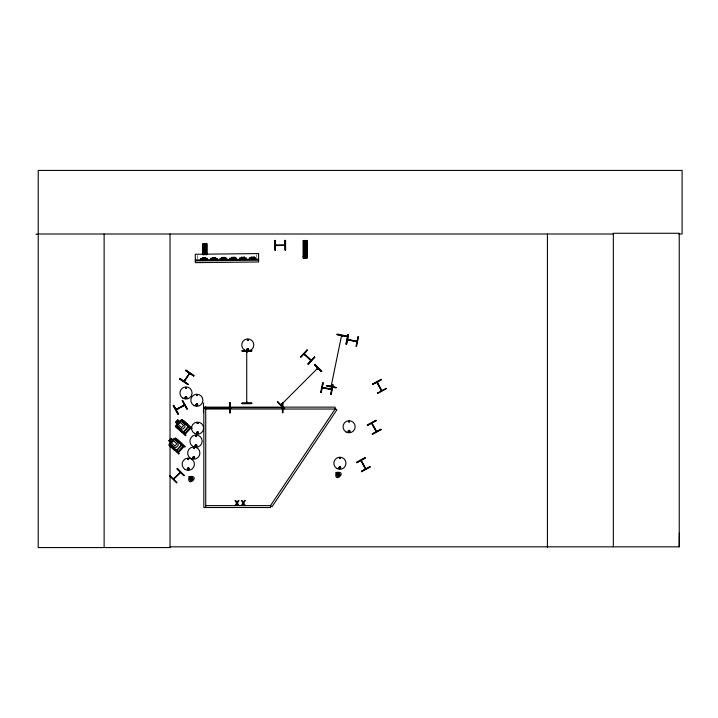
<?xml version="1.0" encoding="UTF-8"?>
<svg xmlns="http://www.w3.org/2000/svg" width="718" height="718" viewBox="0 0 718 718"><rect width="100%" height="100%" fill="white"/><g stroke="black" fill="none" stroke-linecap="round" stroke-linejoin="round"><path stroke-width="0.54" stroke-dasharray="3.59 2.69" d="M256.371 254.719L256.389 256.918M197.612 255.348L197.674 260.858"/><path stroke-width="1.08" d="M678.743 234.005L682.1 234.005L682.1 170.435L38.216 170.435L38.216 547.565L170.13 547.565L170.04 546.829L679.237 546.829L679.336 533.196M169.251 445.348L169.242 443.966L170.839 442.342L168.901 440.699L171.063 438.357L172.912 440.062L174.312 438.545L175.668 438.402M175.955 426.968L175.955 425.586L177.552 423.961L175.748 422.301M304.27 353.705L304.692 354.71M331.806 385.683L331.276 385.584L331.752 385.674M341.822 336.437C341.077 334.032 341.615 338.214 341.983 335.602M246.606 402.197C247.728 401.353 246.588 404.117 246.66 402.197M185.729 387.855L186.222 388.142L185.836 387.747M186.59 397.512C183.727 398.113 188.206 396.65 185.513 397.799M187.748 459.179C189.139 457.572 188.556 460.768 187.82 459.305M187.999 459.107L188.493 459.394L188.098 458.999M197.154 395.304L196.66 395.017L197.055 395.403M197.387 395.367C196.499 393.293 196.113 397 197.351 395.223M197.432 404.961L197.279 404.396M193.474 447.96L194.022 448.185L193.555 447.826M195.538 435.97C196.463 437.881 196.723 434.641 195.628 435.862M198.051 423.108C196.552 424.832 197.558 421.089 198.024 423.369M195.386 445.69C198.114 444.092 194.641 447.844 196.05 445.106M247.53 339.955L248.078 339.883L247.557 339.758M247.127 349.469C249.299 347.413 247.396 351.964 247.378 349.065M339.354 458.201C340.933 456.469 339.874 460.193 339.47 457.958M339.228 467.777C341.4 465.722 339.506 470.272 339.479 467.373M348.867 421.637L349.406 421.628L348.939 421.888M184.005 381.267L184.616 380.378M189.498 373.252L189.166 374.329L189.39 373.342M190.871 480.548L192.864 479.148L191.464 477.147L189.462 478.547L190.871 480.548L191.212 478.574L191.123 479.121M191.212 478.574L191.464 477.147M337.873 476.384L339.874 474.984L338.474 472.982L336.473 474.383L337.873 476.384L338.223 474.41L338.124 474.948M338.223 474.41L338.474 472.982M179.204 408.183L176.332 409.781L176.7 408.964L177.068 409.341L176.188 409.807M184.49 405.212L184.346 404.746L183.53 405.293M326.6 385.548L326.502 386.078L336.033 387.962L336.132 387.433L326.6 385.548L336.105 387.567M337.011 334.588L337.119 334.058L346.65 335.943L346.543 336.473L337.011 334.588L346.552 336.41M331.393 385.503L331.204 386.464M331.725 385.566L331.536 386.526M341.75 336.527L341.956 335.773M246.615 351.937C247.575 352.682 246.193 351.156 247.046 351.057M320.722 392.27L322.633 382.748L323.163 382.856L321.206 392.369L320.686 392.261M321.081 392.342L323.145 382.847M330.612 389.057L331.671 389.73L322.167 387.828L323.172 388.034L323.1 387.523M330.899 389.12L330.801 389.605M322.436 387.388L331.635 389.38L322.238 387.343M330.854 394.353L332.748 384.821M331.213 394.424L333.206 384.92L332.676 384.803L330.729 394.326L331.258 394.433M347.961 334.642L346.013 344.155L346.543 344.263L348.49 334.75L347.961 334.642L346.058 344.164M346.48 344.254L348.356 334.723M347.763 339.327L347.62 339.802L356.99 341.723L347.485 339.668M348.634 339.901L348.427 339.417M356.047 341.418L357.07 341.283M356.2 346.238L358.138 336.715M356.55 346.309L358.533 336.796L358.004 336.688L356.128 346.22L356.595 346.318M303.992 353.965L311.047 360.651M310.329 359.835L311.343 360.319M203.535 407.662L204.056 407.609L203.553 408.048M228.997 407.671L229.105 408.111M170.893 442.387L170.417 444.11L173.783 447.215L176.305 447.368L178.324 445.178L177.956 442.674L174.582 439.578L172.903 440.197L171.046 438.492M177.606 424.006L177.131 425.738L180.496 428.834L183.018 428.987L185.029 426.797L184.67 424.302L181.295 421.197L179.617 421.816L177.759 420.111M179.679 472.74L180.03 473.09M380.953 389.784L381.904 390.421L381.491 390.7L376.932 382.407M377.228 382.021L377.731 382.748L377.255 382.999M372.462 423.835L372.059 422.974M361.701 461.028L361.459 461.495M375.738 430.764L376.618 431.374M365.498 468.908L365.875 468.782M229.437 408.102L203.975 408.093M198.069 432.981C196.947 430.208 197.082 435.225 198.141 432.362M194.228 448.301C193.824 446.219 192.738 449.28 194.102 448.382M348.661 421.439C349.056 423.521 350.142 420.461 348.777 421.358M189.166 374.329L184.068 381.186L188.888 374.141M189.319 374.195L189.444 373.342L184.481 381.348L184.05 381.141M341.526 335.692L331.142 386.239M282.38 408.039L281.384 407.591M235.71 505.625L236.976 503.569L238.232 505.625M242.011 505.625L243.285 503.569L244.533 505.625M234.965 505.625L236.599 503.058L235.019 500.491L235.8 500.491L237.021 502.51L238.268 500.491L239.004 500.491L237.398 503.022L239.013 505.625M241.275 505.625L242.899 503.058L241.32 500.491L242.101 500.491L243.33 502.51L244.569 500.491L245.314 500.491L243.707 503.022L245.314 505.625M381.061 389.766L381.5 389.757M281.025 404.781L281.959 404.413L281.276 405.114M317.948 368.514L317.051 368.864L318.047 368.334M180.505 472.516L173.469 479.032M174.402 478.718L174.097 478.278L174.609 478.511M179.832 379.068L180.137 378.619L188.116 384.166L187.847 384.552L179.832 379.068L187.874 384.516M185.935 370.165L185.63 370.605L193.68 376.044L193.95 375.649L185.935 370.165L193.923 375.685M175.982 409.475L184.346 404.808M281.959 404.557L281.582 404.18M185.513 397.225L186.016 396.928M248.159 340.26C248.311 338.142 246.471 340.817 248.024 340.305M197.154 432.281L197.01 432.837M196.256 436.32L195.79 435.961L196.274 436.239M193.304 457.151C193.806 460.507 194.955 455.993 193.761 457.043M349.585 431.751C349.074 428.404 347.925 432.909 349.119 431.868M339.74 457.94L340.099 458.407L339.704 458.012M275.559 245.08L285.073 245.071M284.938 245.439L275.362 245.466M230.388 407.653L231.465 407.653L230.415 408.039M231.34 408.021L230.496 407.995L231.268 407.6M190.055 480.171L190.988 479.059M191.347 478.637L192.28 477.524M337.065 476.007L337.998 474.894M338.357 474.472L339.291 473.359M347.548 339.336L348.49 339.497L348.32 339.946M179.626 421.69L177.777 419.985L175.614 422.328L177.472 424.033M175.668 422.372L177.822 420.03M179.563 421.771L180.972 420.12L182.426 419.922L187.272 424.383L188.322 426.842M177.229 428.099L177.759 427.524M183.548 421.484L184.068 420.919L192.029 428.233L191.553 428.754L190.835 428.09L185.127 434.3L186.052 435.153L185.522 435.718L175.91 426.923M168.954 440.753L171.108 438.402M174.339 438.635L169.385 444.029L169.34 445.295L178.809 454.099L179.338 453.525L178.414 452.681L184.122 446.461L184.849 447.126L185.316 446.614L177.355 439.29L176.834 439.865M183.207 432.191L188.161 426.797M180.748 431.374L183.261 432.353L188.278 426.797M184.293 433.537L184.706 433.098L176.565 425.621M189.947 427.372L189.534 427.811L181.403 420.335L181.816 419.895L190.064 427.479L184.4 433.636L176.161 426.061M176.493 450.563L181.457 445.169M180.505 442.719L181.618 445.214L176.547 450.724L174.034 449.755M177.579 451.918L177.992 451.478L169.861 443.993L169.448 444.442L177.687 452.017L183.35 445.86L175.102 438.267L174.689 438.707L182.83 446.192L183.234 445.743M304.755 354.818L304.935 354.333M310.248 359.906L310.768 359.646M307.932 364.008L314.529 356.882L314.924 357.25L308.291 364.34L307.932 364.008L314.547 356.891M281.716 404.18L281.034 404.871M317.473 368.989L317.742 368.163L281.106 404.799L281.959 404.413M317.365 369.025L317.984 368.451M321.763 371.242L321.386 371.628L314.475 364.798L314.852 364.412L321.763 371.242L314.825 364.448M184.275 475.334L183.889 475.711L177.023 468.845L177.4 468.459L184.239 475.361M173.541 478.96L180.155 472.264M175.201 477.721L179.141 473.772M183.682 405.149L184.768 405.176L181.869 406.738M247.055 352.035L247.046 351.156M186.276 388.384C186.976 386.383 184.508 388.492 186.142 388.393M197.279 405.221L196.723 405.365M187.99 468.262C188.296 471.313 188.951 466.296 187.874 469.177M340.179 468.28L340.386 467.49M182.21 400.671L182.677 400.411L187.38 408.91L186.913 409.17L182.264 400.635L187.03 409.107M176.341 409.718L184.553 405.114M177.938 414.133L178.414 413.873L173.711 405.374L173.235 405.634L177.938 414.133L173.271 405.616M176.269 409.664L184.759 405.158M372.579 383.995L381.079 379.301L381.339 379.777L372.813 384.426L372.552 383.95M372.75 384.309L381.312 379.723M377.524 393.078L386.024 388.366M367.347 424.948L375.855 420.263L376.115 420.73M367.517 425.262L376.053 420.613M376.106 420.712L367.589 425.388L367.329 424.912M372.139 423.135L371.682 423.333L376.259 431.724L371.753 423.342M372.301 434.031L380.8 429.319M380.998 429.696L372.489 434.39L372.238 433.914L380.773 429.283L381.025 429.732M356.774 462.688L365.309 458.057L365.058 457.59L356.523 462.239L356.783 462.715L365.247 457.94M364.932 468.091L365.327 467.885M361.495 471.358L370.03 466.709M361.675 471.672L370.219 467.068L369.967 466.592L361.432 471.241L361.692 471.717M188.43 469.321L188.789 468.477M189.543 479.436L190.907 478.942M191.428 478.753L192.792 478.26M336.554 475.271L337.918 474.777M338.438 474.589L339.802 474.086M304.953 257.807L304.988 257.107M182.372 420.03L181.053 420.254L176.089 425.648L176.054 426.914L180.864 431.339M175.713 438.303L174.312 438.545M202.853 258.507L205.366 258.184L202.853 258.211M212.564 258.408L215.086 258.076L212.564 258.094M222.284 258.3L224.797 257.968L222.275 257.986M231.995 258.193L234.508 257.852M241.706 258.094L244.228 257.744M251.426 257.986L253.939 257.654L251.417 257.672M231.995 257.897L234.508 257.861M241.706 257.789L244.228 257.762M203.517 402.977L203.481 412.688M229.051 407.671L229.491 407.662M229.805 412.688L229.527 402.977L229.554 412.688L230.424 412.679L230.334 402.969L229.823 402.969L229.886 412.688L229.868 402.969M200.69 258.534L207.403 258.462M210.41 258.426L217.123 258.354M220.121 258.327L226.834 258.247M229.832 258.22L236.554 258.148M239.552 258.112L246.265 258.04M249.263 258.004L255.976 257.933M200.699 258.848L207.412 258.776M210.41 258.74L217.123 258.668M220.121 258.642L226.843 258.57M229.841 258.534L236.554 258.462M239.552 258.426L246.265 258.354M249.263 258.327L255.985 258.247M195.332 259.898L258.606 259.216M195.341 260.885L258.615 260.203M274.788 240.449L275.326 240.44L275.389 250.16L274.85 250.16L274.832 240.449M285.046 240.377L285.584 240.377L285.593 250.088L285.1 250.097L285.046 240.377L285.172 250.097M246.337 350.572L242.02 350.555L242.02 351.093L251.74 351.03L251.731 350.492M249.577 350.501L251.731 350.537M242.02 350.958L251.74 350.896M242.029 403.238L251.74 403.175M242.029 403.597L251.74 403.534L251.74 403.04L242.02 403.103L242.029 403.642L251.74 403.579M281.429 407.662L282.3 407.653L230.487 407.653M35.9 234.274L38.216 234.265M38.216 234.005L613.334 234.005M303.283 240.494L307.026 240.485L306.945 258.031M303.534 242.28L306.774 242.28M303.534 243.465L306.774 243.465M203.077 254.63L203.077 243.662L206.82 243.644L206.82 254.612M303.534 245.251L306.774 245.251M203.329 245.439L206.569 245.439M275.559 245.52L285.082 245.43L275.515 245.565M203.329 246.624L206.569 246.624M303.534 246.83L306.774 246.83M203.329 248.41L206.569 248.41M303.534 248.607L306.774 248.607M203.32 249.99L206.56 249.99M203.32 251.776L206.56 251.776M303.534 256.254L306.774 256.254M302.996 256.891L307.313 256.748M304.899 257.062L305.401 257.062M307.026 258.031L303.283 258.049L303.301 240.494L303.364 258.049M361.199 460.301L365.794 468.746M205.725 505.625L270.489 505.625L272.05 506.675L336.904 409.807L335.333 408.757L270.489 505.625L270.489 507.518L203.831 507.518L203.831 407.133L335.153 407.142L335.153 409.027L205.626 409.027L205.626 407.142M276.233 245.026L276.233 245.071M197.037 404.171C194.668 405.338 198.698 405.616 197.163 404.306M336.473 474.383L337.909 474.634M338.447 474.724L339.874 474.984M189.462 478.547L190.898 478.798M191.437 478.897L192.864 479.148M347.647 339.363L356.972 341.265M180.81 431.294L183.261 432.353M174.097 449.665L176.538 450.617M197.441 423.575L197.082 423.108M310.903 360.508L304.1 354.145M185.711 370.497L193.725 375.99M180.056 378.736L188.08 384.22M246.714 403.076L246.714 351.165L246.714 352.035M336.85 473.566L337.963 474.499M338.384 474.858L339.497 475.792M189.848 477.739L190.952 478.673M191.383 479.023L192.487 479.956M182.327 419.985L187.192 424.455M175.659 438.258L180.559 442.764M169.197 445.304L174.088 449.8M304.288 353.786L311.235 360.149M314.574 364.708L321.44 371.574M177.041 468.827L183.987 475.621M377.363 382.173L381.823 390.466M173.648 405.41L178.297 413.936M283.996 245.412L283.987 245.565M385.988 388.303L386.248 388.779L377.722 393.428L377.462 392.961M381.491 390.771L376.896 382.236M372.05 423.064L376.6 431.419M361.962 462.338L364.636 467.23M365.552 468.998L360.876 460.597M187.218 424.338L188.215 426.842M180.424 442.782L181.501 445.214M337.586 473.054L338.079 474.418M338.268 474.939L338.77 476.303M190.575 477.228L191.069 478.592M191.257 479.103L191.76 480.468M254.001 257.134L254.019 258.749M251.336 257.161L251.354 258.776M244.291 257.232L244.308 258.857M241.625 257.268L241.643 258.884M234.571 257.34L234.589 258.965M231.905 257.367L231.923 258.992M224.86 257.448L224.878 259.063M224.797 257.861L224.806 258.686M222.194 257.475L222.212 259.099M215.149 257.556L215.167 259.171M215.086 257.968L215.095 258.794M212.483 257.582L212.501 259.198M205.429 257.654L205.447 259.279M205.366 258.067L205.375 258.902M202.763 257.69L202.781 259.306M282.892 407.277L282.91 402.96L282.371 402.969L282.434 412.679L282.973 412.679L282.955 409.439M282.506 402.969L282.569 412.679M275.308 240.44L275.254 250.16M230.227 402.969L230.29 412.679M229.589 402.977L229.589 412.688M679.237 546.829L679.237 233.269L613.334 233.269L613.334 546.829M547.421 234.005L547.421 547.565M306.801 240.485L306.774 258.031M306.604 240.485L306.604 258.031M306.532 240.485L306.523 258.031M306.317 240.485L306.38 258.031M305.886 241.58L305.904 258.031M305.653 258.031L304.656 258.031M304.405 241.598L304.423 258.049M304.199 240.494L304.342 258.049M304.163 240.494L304.136 258.049M303.929 240.494L303.911 258.049M303.777 240.494L303.795 258.049M303.714 240.494L303.714 258.049M303.534 240.494L303.57 258.049M206.802 243.644L206.739 254.612M206.533 243.644L206.56 254.612M206.389 244.739L206.389 254.612M206.326 244.739L206.308 254.612M206.192 244.739L206.174 254.612M205.931 243.644L205.967 254.612M205.904 243.644L205.904 254.612M205.761 244.739L205.68 254.612M205.725 407.133L205.725 507.518M204.136 244.757L204.217 254.63M203.706 244.757L203.724 254.63M203.58 244.757L203.571 254.63M203.508 243.662L203.508 254.63M203.329 243.662L203.365 254.63M203.095 243.662L203.158 254.63M170.031 234.005L170.031 443.679M170.031 445.923L170.031 547.565M104.128 234.005L104.128 547.565M204.244 250.699C205.133 253.445 206.389 248.751 204.244 250.699M185.172 397.287C186.24 400.626 187.766 394.927 185.172 397.287M187.443 468.54C188.511 471.879 190.037 466.179 187.443 468.54M196.023 404.584C197.1 407.923 198.626 402.224 196.023 404.584M197.279 423.028L197.854 423.18L197.279 423.028M192.918 457.393C193.995 460.732 195.52 455.041 192.918 457.393M196.723 432.46C197.791 435.799 199.317 430.109 196.723 432.46M195.206 445.465C196.274 448.804 197.8 443.105 195.206 445.465M246.938 349.244C248.006 352.583 249.532 346.884 246.938 349.244M304.459 247.53C305.338 250.286 306.595 245.592 304.459 247.53M339.04 467.553C340.117 470.891 341.642 465.192 339.04 467.553M348.275 431.06C349.343 434.399 350.869 428.7 348.275 431.06M177.75 420.829L176.457 422.238L177.059 422.785L178.351 421.385L177.75 420.829M180.218 422.372L178.208 424.562L181.573 427.659L183.584 425.469L180.218 422.372M171.037 439.201L169.744 440.61L170.346 441.166L171.647 439.757L171.037 439.201M173.505 440.753L171.494 442.943L174.86 446.04L176.879 443.85L173.505 440.753M307.008 349.908L300.411 357.043L300.806 357.402L307.403 350.276L307.008 349.908M277.695 401.577L277.319 401.963L284.229 408.793L284.606 408.407L277.651 401.631M170.157 475.711L169.771 476.097L176.673 482.936L177.023 482.586L170.157 475.711M189.094 476.608C186.321 489.12 201.83 474.795 189.094 476.608M336.105 472.444C333.331 484.955 348.831 470.631 336.105 472.444M258.543 253.589L195.269 254.271L195.359 262.653L258.633 261.962L258.543 253.589M205.698 257.654L202.494 257.69L202.512 259.306L205.716 259.27L205.698 257.654M215.418 257.547L212.214 257.582L212.232 259.207L215.436 259.171L215.418 257.547M225.129 257.448L221.925 257.475L221.943 259.099L225.147 259.063L225.129 257.448M234.84 257.34L231.636 257.376L231.654 258.992L234.858 258.956L234.84 257.34M244.56 257.232L241.356 257.268L241.374 258.884L244.578 258.857L244.56 257.232M254.271 257.125L251.067 257.161L251.085 258.785L254.289 258.749L254.271 257.125M306.173 258.031L306.173 240.485L306.11 258.031M203.993 254.63L203.993 243.662L203.957 254.63M194.533 433.403A6.067 6.067 0 0 0 203.643 428.152A6.067 6.067 0 0 0 194.533 422.893A6.067 6.067 0 0 0 194.533 433.403M197.1 433.501A0.942 0.942 0 0 0 198.509 432.694A0.942 0.942 0 0 0 197.1 431.877A0.942 0.942 0 0 0 197.1 433.501M185.208 469.545A6.148 6.148 0 0 0 194.425 464.223A6.148 6.148 0 0 0 185.208 458.901A6.148 6.148 0 0 0 185.208 469.545M187.811 469.581A0.942 0.942 0 0 0 189.22 468.764A0.942 0.942 0 0 0 187.811 467.948A0.942 0.942 0 0 0 187.811 469.581M192.98 446.47A6.148 6.148 0 0 0 202.189 441.148A6.148 6.148 0 0 0 192.98 435.826A6.148 6.148 0 0 0 192.98 446.47M195.574 446.506A0.942 0.942 0 0 0 196.992 445.69A0.942 0.942 0 0 0 195.574 444.873A0.942 0.942 0 0 0 195.574 446.506M190.692 458.398A6.148 6.148 0 0 0 199.909 453.076A6.148 6.148 0 0 0 190.692 447.763A6.148 6.148 0 0 0 190.692 458.398M193.295 458.434A0.942 0.942 0 0 0 194.704 457.617A0.942 0.942 0 0 0 193.295 456.81A0.942 0.942 0 0 0 193.295 458.434M346.085 431.994A6.058 6.058 0 0 0 355.177 426.743A6.058 6.058 0 0 0 346.085 421.493A6.058 6.058 0 0 0 346.085 431.994M348.643 432.101A0.942 0.942 0 0 0 350.061 431.285A0.942 0.942 0 0 0 348.643 430.468A0.942 0.942 0 0 0 348.643 432.101M336.85 468.495A6.067 6.067 0 0 0 345.959 463.236A6.067 6.067 0 0 0 336.85 457.985A6.067 6.067 0 0 0 336.85 468.495M339.417 468.594A0.942 0.942 0 0 0 340.826 467.777A0.942 0.942 0 0 0 339.417 466.969A0.942 0.942 0 0 0 339.417 468.594M244.766 350.16A6.031 6.031 0 0 0 253.822 344.927A6.031 6.031 0 0 0 244.766 339.704A6.031 6.031 0 0 0 244.766 350.16M247.315 350.285A0.942 0.942 0 0 0 248.724 349.469A0.942 0.942 0 0 0 247.315 348.652A0.942 0.942 0 0 0 247.315 350.285M193.851 405.499A6.049 6.049 0 0 0 202.916 400.267A6.049 6.049 0 0 0 193.851 395.026A6.049 6.049 0 0 0 193.851 405.499M196.4 405.625A0.942 0.942 0 0 0 197.809 404.808A0.942 0.942 0 0 0 196.4 403.992A0.942 0.942 0 0 0 196.4 405.625M182.982 398.23A6.067 6.067 0 0 0 192.083 392.97A6.067 6.067 0 0 0 182.982 387.711A6.067 6.067 0 0 0 182.982 398.23M185.352 398.176A0.942 0.942 0 0 0 186.922 397.754A0.942 0.942 0 0 0 185.774 396.605A0.942 0.942 0 0 0 185.352 398.176"/></g></svg>
